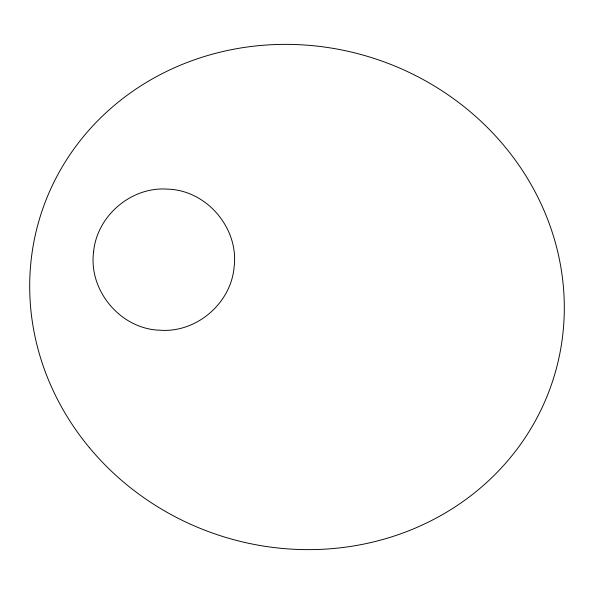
<?xml version="1.0" encoding="UTF-8"?>
<svg xmlns="http://www.w3.org/2000/svg" width="594" height="594" viewBox="0 0 594 594"><rect width="100%" height="100%" fill="white"/><g stroke="black" fill="none" stroke-linecap="round" stroke-linejoin="round"><path stroke-width="0.89" d="M93.57 252.108C88.461 290.874 120.834 329.18 160.031 330.219C196.362 332.989 230.895 303.482 234.088 267.248C239.204 228.49 206.831 190.177 167.634 189.144C131.304 186.368 96.77 215.882 93.57 252.108M89.412 447.661A269.104 250.72 18.5 0 0 546.643 397.289A269.104 250.72 18.5 0 0 254.945 46.05A269.104 250.72 18.5 0 0 89.412 447.661"/></g></svg>
